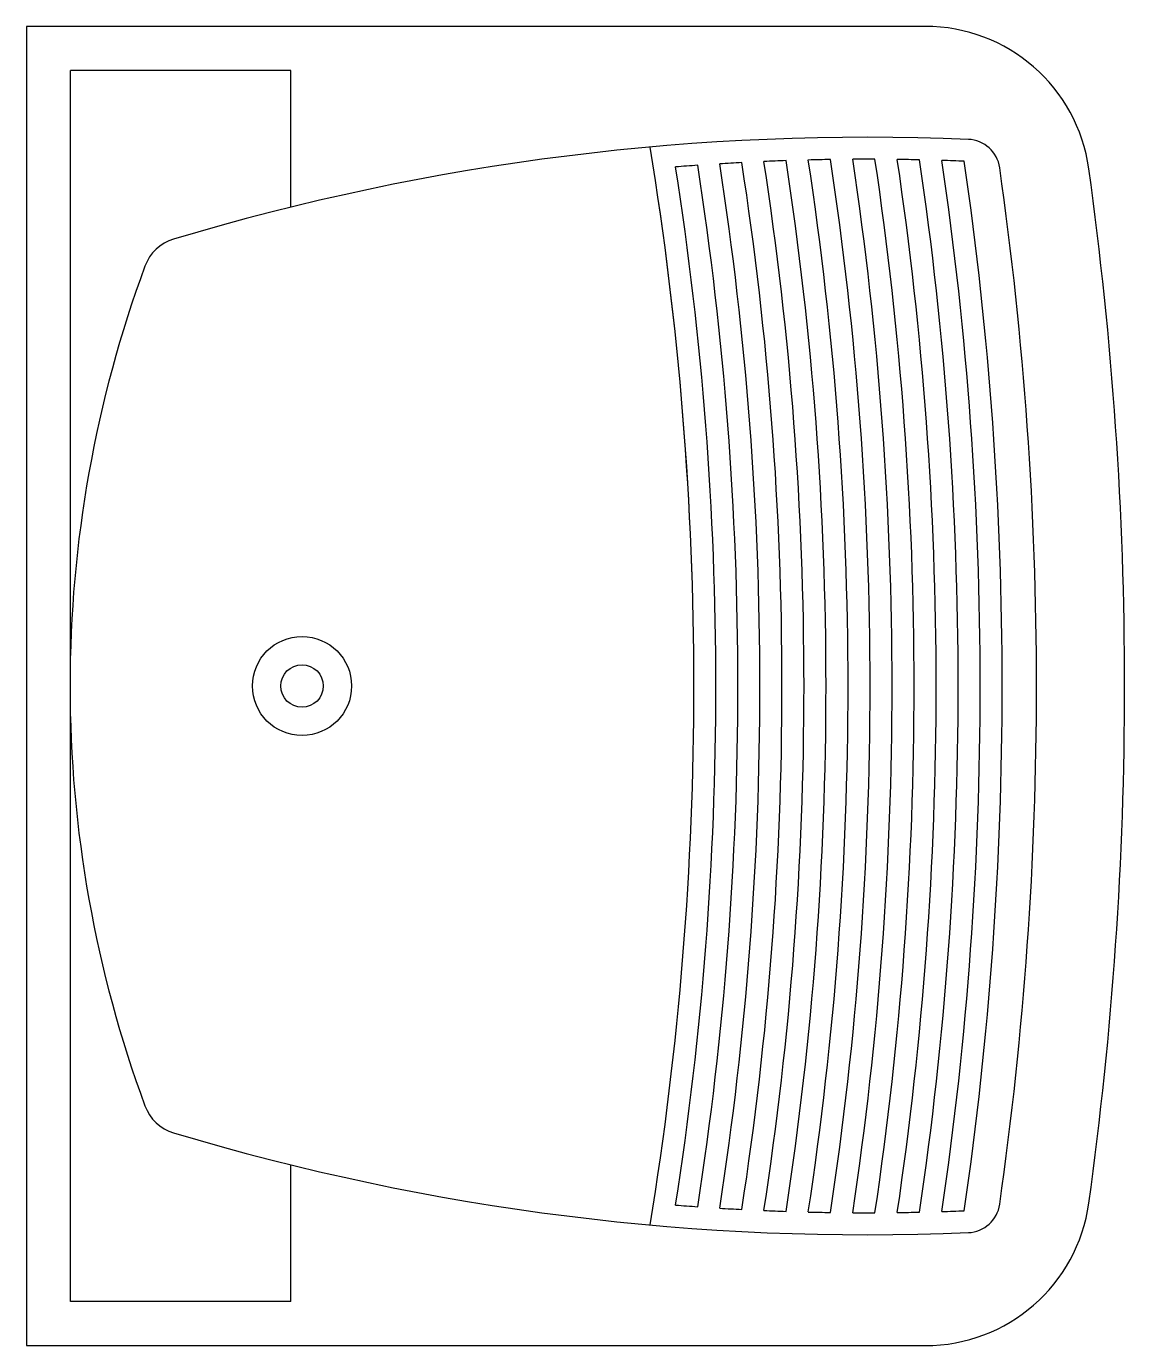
# Model space of a CAD drawing. Header units: millimetres. Extents: x -3044.21 to -3043.711, y 2889.585 to 2890.184.
import ezdxf

# ---------------------------------------------------------------- set-up
doc = ezdxf.new("R2010")
doc.units = ezdxf.units.MM
doc.header["$LTSCALE"] = 10
doc.layers.add('Serviço_Tanques', color=2, linetype='Continuous')

msp = doc.modelspace()

# ---------------------------------------------------------------- linework, layer by layer
at = {"layer": 'Serviço_Tanques', "color": 1}
for p, q in [((-3044.18982, 2889.60511), (-3044.18982, 2890.16413)), ((-3044.08982, 2890.16413), (-3044.18982, 2890.16413)), ((-3044.08982, 2890.10202), (-3044.08982, 2890.16413)), ((-3044.08982, 2889.60511), (-3044.08982, 2889.66722)), ((-3044.08982, 2889.60511), (-3044.18982, 2889.60511))]:
    msp.add_line(p, q, dxfattribs=at)
at = {"layer": 'Serviço_Tanques'}
msp.add_lwpolyline([(-3043.80171, 2889.58511, 0.374285), (-3043.72743, 2889.64978, 0.034569), (-3043.71117, 2889.88462, 0.034569), (-3043.72743, 2890.11946, 0.374285), (-3043.80171, 2890.18413), (-3044.20982, 2890.18413), (-3044.20982, 2889.58511)], format="xyb", close=True, dxfattribs=at)
at = {"layer": 'Serviço_Tanques', "color": 1}
for radius in [0.0225, 0.00966]:
    msp.add_circle((-3044.08466, 2889.88462), radius, dxfattribs=at)
for centre, radius, start, end in [((-3043.82805, 2889.03929), 1.09449, 87.59473, 106.72201), ((-3043.78274, 2890.11784), 0.015, 8.12831, 87.59473), ((-3045.42472, 2889.88462), 1.51798, 0, 9.27744), ((-3045.42472, 2889.88462), 1.51798, 350.72256, 9.27744), ((-3043.82805, 2889.03929), 1.08449, 94.07, 94.59997), ((-3045.42472, 2889.88462), 1.52798, 0, 8.87266), ((-3045.42472, 2889.88462), 1.53798, 0, 8.84309), ((-3043.82805, 2889.03929), 1.08449, 93.00886, 93.53964), ((-3045.42472, 2889.88462), 1.54798, 0, 8.81046), ((-3045.42472, 2889.88462), 1.55798, 0, 8.77482), ((-3043.82805, 2889.03929), 1.08449, 91.94588, 92.47762), ((-3045.42472, 2889.88462), 1.56798, 0, 8.73621), ((-3045.42472, 2889.88462), 1.57798, 0, 8.69468), ((-3043.82805, 2889.03929), 1.08449, 90.88074, 91.4136), ((-3045.42472, 2889.88462), 1.58798, 0, 8.65029), ((-3045.42472, 2889.88462), 1.59798, 0, 8.60307), ((-3043.82805, 2889.03929), 1.08449, 89.81316, 90.34728), ((-3045.42472, 2889.88462), 1.60798, 0, 8.55306), ((-3045.42472, 2889.88462), 1.61798, 0, 8.50031), ((-3045.42472, 2889.88462), 1.62798, 0, 8.44486), ((-3043.82805, 2889.03929), 1.08449, 88.74284, 89.27836), ((-3045.42472, 2889.88462), 1.63798, 0, 8.38674), ((-3045.42472, 2889.88462), 1.64798, 0, 8.32599), ((-3043.82805, 2889.03929), 1.08449, 87.6695, 88.20657), ((-3045.42472, 2889.88462), 1.65798, 0, 8.26265), ((-3045.41562, 2889.88462), 1.66445, 0, 8.12831), ((-3044.13721, 2890.06835), 0.02, 106.72201, 159.76156), ((-3043.63888, 2889.88462), 0.55112, 159.76156, 180), ((-3043.63888, 2889.88462), 0.55112, 180, 200.23844), ((-3045.42472, 2889.88462), 1.52798, 351.12734, 0), ((-3045.42472, 2889.88462), 1.53798, 351.15691, 0), ((-3045.42472, 2889.88462), 1.54798, 351.18954, 0), ((-3045.42472, 2889.88462), 1.55798, 351.22518, 0), ((-3045.42472, 2889.88462), 1.56798, 351.26379, 0), ((-3045.42472, 2889.88462), 1.57798, 351.30532, 0), ((-3045.42472, 2889.88462), 1.58798, 351.34971, 0), ((-3045.42472, 2889.88462), 1.59798, 351.39693, 0), ((-3045.42472, 2889.88462), 1.60798, 351.44694, 0), ((-3045.42472, 2889.88462), 1.61798, 351.49969, 0), ((-3045.42472, 2889.88462), 1.62798, 351.55514, 0), ((-3045.42472, 2889.88462), 1.63798, 351.61326, 0), ((-3045.42472, 2889.88462), 1.64798, 351.67401, 0), ((-3045.42472, 2889.88462), 1.65798, 351.73735, 0), ((-3045.41562, 2889.88462), 1.66445, 351.87169, 0), ((-3044.13721, 2889.70089), 0.02, 200.23844, 253.27799), ((-3043.82805, 2890.72994), 1.09449, 253.27799, 272.40527), ((-3043.82805, 2890.72994), 1.08449, 265.40003, 265.93), ((-3043.82805, 2890.72994), 1.08449, 266.46036, 266.99114), ((-3043.82805, 2890.72994), 1.08449, 267.52238, 268.05412), ((-3043.82805, 2890.72994), 1.08449, 268.5864, 269.11926), ((-3043.82805, 2890.72994), 1.08449, 269.65272, 270.18684), ((-3043.82805, 2890.72994), 1.08449, 270.72164, 271.25716), ((-3043.82805, 2890.72994), 1.08449, 271.79343, 272.3305), ((-3043.78274, 2889.6514), 0.015, 272.40527, 351.87169)]:
    msp.add_arc(centre, radius, start, end, dxfattribs=at)

doc.saveas('drawing.dxf')
